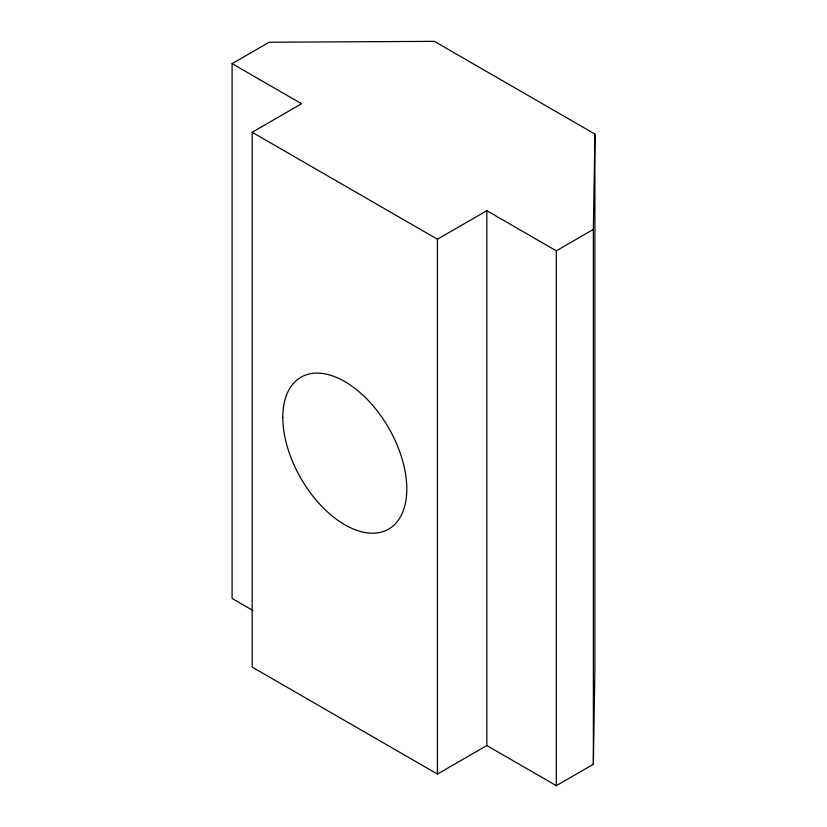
<?xml version="1.0" encoding="UTF-8"?>
<svg xmlns="http://www.w3.org/2000/svg" width="827" height="827" viewBox="0 0 827 827"><rect width="100%" height="100%" fill="white"/><g stroke="black" fill="none" stroke-linecap="round" stroke-linejoin="round"><path stroke-width="1.24" d="M232.087 63.638L269.147 42.239L434.34 41.35L594.913 134.057L594.913 668.878L593.362 764.262L556.313 785.65L486.834 745.54L437.431 774.062L252.163 667.1L252.163 132.268L301.566 103.747L232.087 63.638L232.087 598.459L253.041 610.564M593.362 764.262L593.362 229.43L594.913 134.057M252.163 132.268L437.431 239.23L486.834 210.709L556.313 250.819L593.362 229.43M556.313 250.819L556.313 785.65M486.834 210.709L486.834 745.54M437.431 239.23L437.431 774.062M282.803 417.377A87.672 50.612 60 0 0 375.789 533.053A87.672 50.612 60 0 0 375.789 409.065A87.672 50.612 60 0 0 282.803 417.377"/></g></svg>
